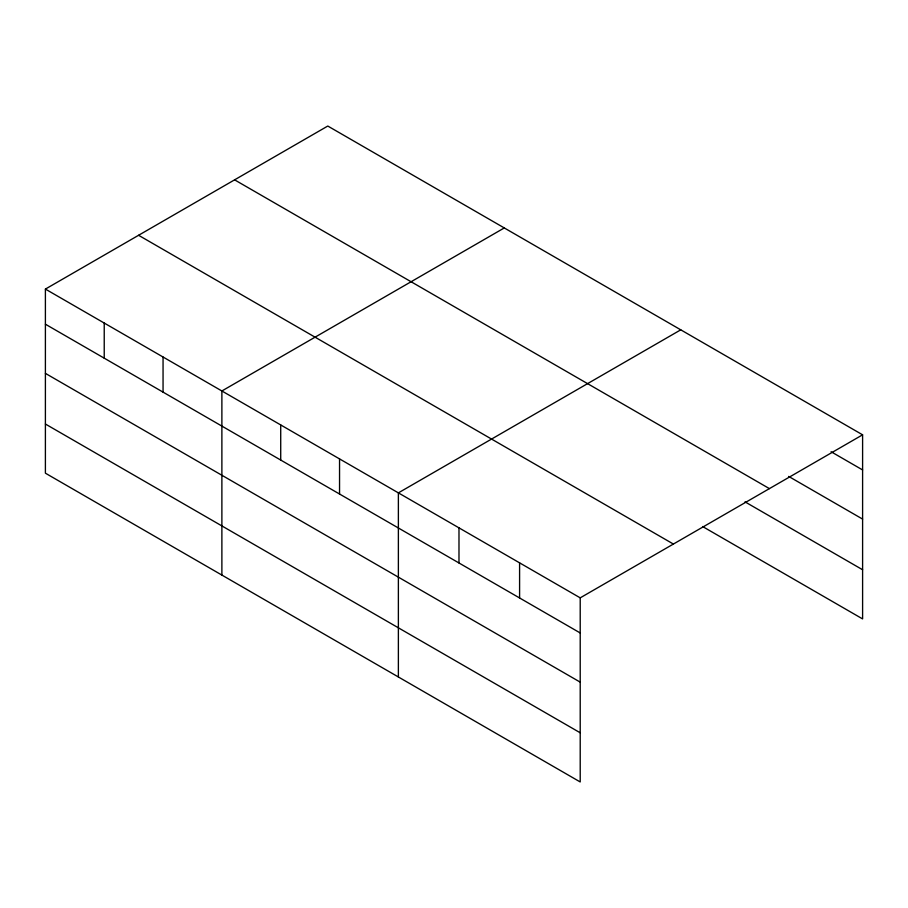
<?xml version="1.0" encoding="UTF-8"?>
<svg xmlns="http://www.w3.org/2000/svg" width="908" height="908" viewBox="0 0 908 908"><rect width="100%" height="100%" fill="white"/><g stroke="black" fill="none" stroke-linecap="round" stroke-linejoin="round"><path stroke-width="1.36" d="M580.212 682.135L580.212 597.85L45.4 289.084L45.4 473.181L580.212 781.958L580.212 682.135L45.4 373.37M702.588 526.526L862.6 618.915L862.6 434.819L327.788 126.042L45.4 289.084M504.281 227.942L221.881 390.973L221.881 575.082M680.762 329.831L398.374 492.874L398.374 676.971M580.212 597.85L862.6 434.819M831.081 451.73L862.6 469.935M788.655 476.405L862.6 519.092M234.605 179.852L769.405 488.618M745.014 501.863L862.6 569.747M138.595 235.286L673.395 544.051M45.4 324.201L580.212 632.967M45.4 424.025L580.212 732.79M519.592 562.858L519.592 597.975M458.983 527.866L458.983 562.983M339.547 458.903L339.547 494.02M280.72 424.944L280.72 460.061M163.054 357.014L163.054 392.131M104.227 323.044L104.227 358.161"/></g></svg>
